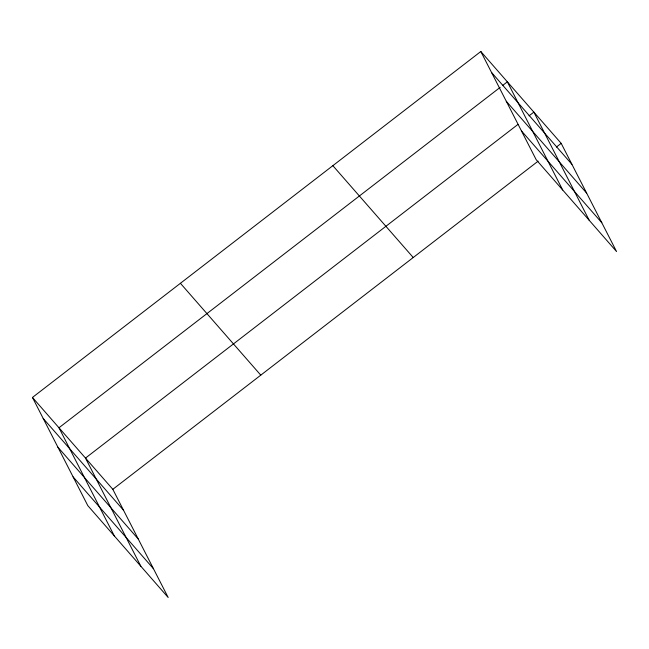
<?xml version="1.0" encoding="UTF-8"?>
<svg xmlns="http://www.w3.org/2000/svg" width="649" height="649" viewBox="0 0 649 649"><rect width="100%" height="100%" fill="white"/><g stroke="black" fill="none" stroke-linecap="round" stroke-linejoin="round"><path stroke-width="0.97" d="M32.45 397.456L112.821 489.314L168.18 597.494L87.81 505.636L32.45 397.456L480.82 51.506L561.19 143.364L616.55 251.544L536.179 159.686L480.82 51.506M500.184 87.347L58.97 427.772L114.329 535.944M502.569 85.506L507.34 81.823L562.699 190.003M517.959 124.413L85.498 458.08L140.857 566.261M529.089 115.814L533.867 112.131L589.219 220.311M112.821 489.314L538.126 161.163M556.42 147.047L561.19 143.364M491.544 72.477L571.923 164.335M506.277 101.26L586.647 193.11M521.447 130.911L601.826 222.761M332.856 165.673L413.235 257.531M180.414 283.297L260.784 375.146M43.183 418.427L123.553 510.284M57.907 447.202L138.278 539.059M73.077 476.853L153.456 568.711"/></g></svg>
